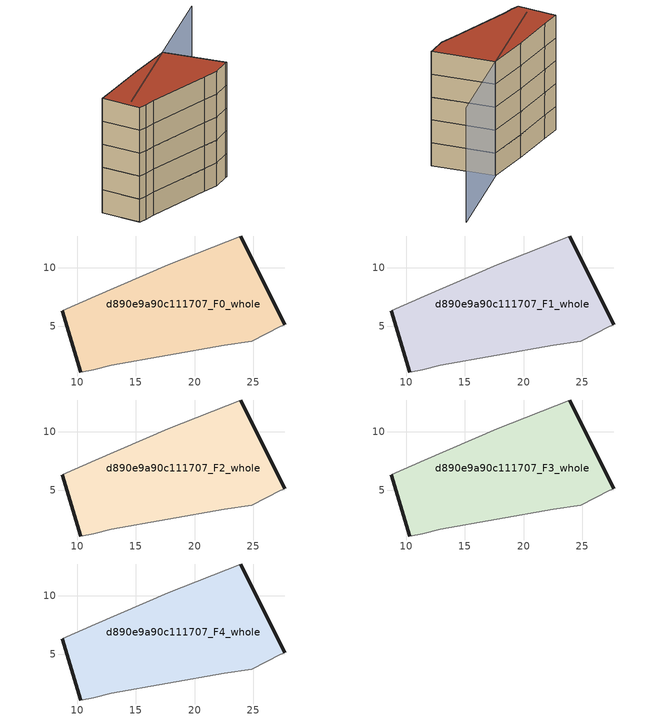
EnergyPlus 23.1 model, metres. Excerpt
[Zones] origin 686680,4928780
d890e9a90c111707_F0_whole
 floor ground (EU_floor_Construction): 24.86,3.75 27.35,5.01 27.69,5.14 23.91,12.69 17.74,10.23 11.55,7.57 8.72,6.31 10.29,1.11 11.42,1.3 12.91,1.7 22.53,3.39 z0
 wall outside (EU_wall_Construction): 10.29,1.11 8.72,6.31 / 23.91,12.69 27.69,5.14 z0:3
 wall adiabatic (EU_wall_Construction): 8.72,6.31 11.55,7.57 17.74,10.23 23.91,12.69 / 27.69,5.14 27.35,5.01 24.86,3.75 22.53,3.39 12.91,1.7 11.42,1.3 10.29,1.11 z0:3
d890e9a90c111707_F1_whole
 floor to d890e9a90c111707_F0_whole (EU_floor_Construction): 24.86,3.75 27.35,5.01 27.69,5.14 23.91,12.69 17.74,10.23 11.55,7.57 8.72,6.31 10.29,1.11 11.42,1.3 12.9,1.7 22.52,3.39 z3
 wall outside (EU_wall_Construction): 10.29,1.11 8.72,6.31 / 23.91,12.69 27.69,5.14 z3:6
 wall adiabatic (EU_wall_Construction): 8.72,6.31 11.55,7.57 17.74,10.23 23.91,12.69 / 27.69,5.14 27.35,5.01 24.86,3.75 22.53,3.39 12.91,1.7 11.42,1.3 10.29,1.11 z3:6
d890e9a90c111707_F2_whole
 floor to d890e9a90c111707_F1_whole (EU_floor_Construction): 24.86,3.75 27.35,5.01 27.69,5.14 23.91,12.69 17.74,10.23 11.55,7.57 8.72,6.31 10.29,1.11 11.42,1.3 12.9,1.7 22.52,3.39 z6
 wall outside (EU_wall_Construction): 10.29,1.11 8.72,6.31 / 23.91,12.69 27.69,5.14 z6:9
 wall adiabatic (EU_wall_Construction): 8.72,6.31 11.55,7.57 17.74,10.23 23.91,12.69 / 27.69,5.14 27.35,5.01 24.86,3.75 22.53,3.39 12.91,1.7 11.42,1.3 10.29,1.11 z6:9
d890e9a90c111707_F3_whole
 floor to d890e9a90c111707_F2_whole (EU_floor_Construction): 24.86,3.75 27.35,5.01 27.69,5.14 23.91,12.69 17.74,10.23 11.55,7.57 8.72,6.31 10.29,1.11 11.42,1.3 12.9,1.7 22.52,3.39 z9
 wall outside (EU_wall_Construction): 10.29,1.11 8.72,6.31 / 23.91,12.69 27.69,5.14 z9:12
 wall adiabatic (EU_wall_Construction): 8.72,6.31 11.55,7.57 17.74,10.23 23.91,12.69 / 27.69,5.14 27.35,5.01 24.86,3.75 22.53,3.39 12.91,1.7 11.42,1.3 10.29,1.11 z9:12
d890e9a90c111707_F4_whole
 floor to d890e9a90c111707_F3_whole (EU_floor_Construction): 24.86,3.75 27.35,5.01 27.69,5.14 23.91,12.69 17.74,10.23 11.55,7.57 8.72,6.31 10.29,1.11 11.42,1.3 12.9,1.7 22.52,3.39 z12
 wall outside (EU_wall_Construction): 10.29,1.11 8.72,6.31 / 23.91,12.69 27.69,5.14 z12:15
 wall adiabatic (EU_wall_Construction): 8.72,6.31 11.55,7.57 17.74,10.23 23.91,12.69 / 27.69,5.14 27.35,5.01 24.86,3.75 22.53,3.39 12.91,1.7 11.42,1.3 10.29,1.11 z12:15
 roof outside (EU_roof_Construction): 23.91,12.69 27.69,5.14 27.35,5.01 24.86,3.75 22.53,3.39 12.91,1.7 11.42,1.3 10.29,1.11 8.72,6.31 11.55,7.57 17.74,10.23 z15
shading: 36.16,21.46 10.85,3.34 z0:15
[Building]
EU S2 Campaign: North Axis=0; Terrain=City; Solar Distribution=FullExterior
[Site:Location]
Bologna: Latitude=44.5; Longitude=11.25; Time Zone=1; Elevation=37
[SizingPeriod:WeatherFileDays]
AnnualSizingPeriod: Begin Month=1; Begin Day of Month=1; End Month=12; End Day of Month=31; Day of Week for Start Day=Monday; Use Weather File Daylight Saving Period=No; Use Weather File Rain and Snow Indicators=No
[MATERIAL]
EU_InternalMass_Material: Roughness=MediumRough; Thickness=0.1; Conductivity=1; Density=1800; Specific Heat=900; Thermal Absorptance=0.9; Solar Absorptance=0.7; Visible Absorptance=0.7
[MATERIAL:NOMASS] Roughness=MediumRough; Thermal Absorptance=0.9; Solar Absorptance=0.7; Visible Absorptance=0.7
Name | Thermal Resistance
EU_wall_NoMass | 0.905828
EU_roof_NoMass | 0.37593
EU_floor_NoMass | 0.67114
[CONSTRUCTION]
EU_wall_Construction: EU_wall_NoMass
EU_roof_Construction: EU_roof_NoMass
EU_floor_Construction: EU_floor_NoMass
EU_InternalMass_Construction: EU_InternalMass_Material
[ZONE] Type=1; Multiplier=1; Ceiling Height=autocalculate; Volume=372.94; Floor Area=autocalculate; Part of Total Floor Area=Yes
d890e9a90c111707_F0_whole; d890e9a90c111707_F1_whole; d890e9a90c111707_F2_whole; d890e9a90c111707_F3_whole; d890e9a90c111707_F4_whole
[INTERNALMASS] Construction=EU_InternalMass_Construction; Surface Area=124.314
Name | Zone or ZoneList
d890e9a90c111707_F0_whole_EU_InternalMass | d890e9a90c111707_F0_whole
d890e9a90c111707_F1_whole_EU_InternalMass | d890e9a90c111707_F1_whole
d890e9a90c111707_F2_whole_EU_InternalMass | d890e9a90c111707_F2_whole
d890e9a90c111707_F3_whole_EU_InternalMass | d890e9a90c111707_F3_whole
d890e9a90c111707_F4_whole_EU_InternalMass | d890e9a90c111707_F4_whole
[OTHEREQUIPMENT] Fuel Type=Electricity; Design Level Calculation Method=Watts/Area; Power per Zone Floor Area=1; Fraction Latent=0; Fraction Radiant=0; Fraction Lost=0; Carbon Dioxide Generation Rate=0; EndUse Subcategory=EU_Step8_InternalGains
Name | Zone or ZoneList or Space or SpaceList | Schedule
EU_Step8_InternalGain_d890e9a90c111707_F0_whole_f000 | d890e9a90c111707_F0_whole | EU_Step8_GainSchedule_d890e9a90c111707_F0_whole_f000
EU_Step8_InternalGain_d890e9a90c111707_F1_whole_f000 | d890e9a90c111707_F1_whole | EU_Step8_GainSchedule_d890e9a90c111707_F1_whole_f000
EU_Step8_InternalGain_d890e9a90c111707_F2_whole_f000 | d890e9a90c111707_F2_whole | EU_Step8_GainSchedule_d890e9a90c111707_F2_whole_f000
EU_Step8_InternalGain_d890e9a90c111707_F3_whole_f000 | d890e9a90c111707_F3_whole | EU_Step8_GainSchedule_d890e9a90c111707_F3_whole_f000
EU_Step8_InternalGain_d890e9a90c111707_F4_whole_f000 | d890e9a90c111707_F4_whole | EU_Step8_GainSchedule_d890e9a90c111707_F4_whole_f000
[ZONEVENTILATION:DESIGNFLOWRATE] Schedule=EU_AlwaysOn; Design Flow Rate Calculation Method=AirChanges/Hour; Air Changes per Hour=0.73129; Ventilation Type=Natural; Fan Pressure Rise=0; Fan Total Efficiency=1; Constant Term Coefficient=1; Temperature Term Coefficient=0; Velocity Term Coefficient=0; Velocity Squared Term Coefficient=0; Minimum Indoor Temperature=-100; Maximum Indoor Temperature=100; Delta Temperature=-100; Minimum Outdoor Temperature=-100; Maximum Outdoor Temperature=100; Maximum Wind Speed=40
Name | Zone or ZoneList or Space or SpaceList
EU_ConstantAir_d890e9a90c111707_F0_whole | d890e9a90c111707_F0_whole
EU_ConstantAir_d890e9a90c111707_F1_whole | d890e9a90c111707_F1_whole
EU_ConstantAir_d890e9a90c111707_F2_whole | d890e9a90c111707_F2_whole
EU_ConstantAir_d890e9a90c111707_F3_whole | d890e9a90c111707_F3_whole
EU_ConstantAir_d890e9a90c111707_F4_whole | d890e9a90c111707_F4_whole
[HVACTEMPLATE:THERMOSTAT] Constant Heating Setpoint=20; Constant Cooling Setpoint=50
EU_HeatOnly_d890e9a90c111707_F0_whole; EU_HeatOnly_d890e9a90c111707_F1_whole; EU_HeatOnly_d890e9a90c111707_F2_whole; EU_HeatOnly_d890e9a90c111707_F3_whole; EU_HeatOnly_d890e9a90c111707_F4_whole
[HVACTEMPLATE:ZONE:IDEALLOADSAIRSYSTEM] System Availability Schedule=EU_AlwaysOn; Maximum Heating Supply Air Temperature=50; Minimum Cooling Supply Air Temperature=13; Maximum Heating Supply Air Humidity Ratio=0.0156; Minimum Cooling Supply Air Humidity Ratio=0.0077; Heating Limit=NoLimit; Cooling Limit=NoLimit; Heating Availability Schedule=EU_AlwaysOn; Cooling Availability Schedule=EU_CoolingOff; Dehumidification Control Type=ConstantSensibleHeatRatio; Cooling Sensible Heat Ratio=0.7; Dehumidification Setpoint=60; Humidification Control Type=None; Humidification Setpoint=30; Outdoor Air Method=None; Outdoor Air Flow Rate per Person=0.00944; Outdoor Air Flow Rate per Zone Floor Area=0; Outdoor Air Flow Rate per Zone=0; Demand Controlled Ventilation Type=None; Outdoor Air Economizer Type=NoEconomizer; Heat Recovery Type=None; Sensible Heat Recovery Effectiveness=0.7; Latent Heat Recovery Effectiveness=0.65
Name | Template Thermostat
d890e9a90c111707_F0_whole | EU_HeatOnly_d890e9a90c111707_F0_whole
d890e9a90c111707_F1_whole | EU_HeatOnly_d890e9a90c111707_F1_whole
d890e9a90c111707_F2_whole | EU_HeatOnly_d890e9a90c111707_F2_whole
d890e9a90c111707_F3_whole | EU_HeatOnly_d890e9a90c111707_F3_whole
d890e9a90c111707_F4_whole | EU_HeatOnly_d890e9a90c111707_F4_whole
[SIZING:ZONE] Zone Cooling Design Supply Air Temperature Input Method=SupplyAirTemperature; Zone Cooling Design Supply Air Temperature=13; Zone Heating Design Supply Air Temperature Input Method=SupplyAirTemperature; Zone Heating Design Supply Air Temperature=50; Zone Cooling Design Supply Air Humidity Ratio=0.008; Zone Heating Design Supply Air Humidity Ratio=0.008; Cooling Design Air Flow Method=DesignDay; Cooling Design Air Flow Rate=0; Cooling Minimum Air Flow per Zone Floor Area=0.000762; Cooling Minimum Air Flow=0; Cooling Minimum Air Flow Fraction=0.2; Heating Design Air Flow Method=DesignDay; Heating Design Air Flow Rate=0; Heating Maximum Air Flow per Zone Floor Area=0.002032; Heating Maximum Air Flow=0.141576; Heating Maximum Air Flow Fraction=0.3; Account for Dedicated Outdoor Air System=No; Dedicated Outdoor Air System Control Strategy=NeutralSupplyAir; Dedicated Outdoor Air Low Setpoint Temperature for Design=autosize; Dedicated Outdoor Air High Setpoint Temperature for Design=autosize; Zone Load Sizing Method=Sensible Load Only No Latent Load; Zone Latent Cooling Design Supply Air Humidity Ratio Input Method=HumidityRatioDifference; Zone Cooling Design Supply Air Humidity Ratio Difference=0.005; Zone Latent Heating Design Supply Air Humidity Ratio Input Method=HumidityRatioDifference; Zone Humidification Design Supply Air Humidity Ratio Difference=0.005
d890e9a90c111707_F0_whole; d890e9a90c111707_F1_whole; d890e9a90c111707_F2_whole; d890e9a90c111707_F3_whole; d890e9a90c111707_F4_whole
[SCHEDULE:CONSTANT]
Name | Hourly Value
EU_AlwaysOn | 1
EU_CoolingOff | 0
[SCHEDULE:FILE] Column Number=1; Rows to Skip at Top=0; Number of Hours of Data=8760; Column Separator=Comma; Interpolate to Timestep=No; Minutes per Item=60; Adjust Schedule for Daylight Savings=Yes
Name | File
EU_Step8_GainSchedule_d890e9a90c111707_F0_whole_f000 | ../../schedules/d890e9a90c111707/d890e9a90c111707_F0_whole_f000_gain.csv
EU_Step8_GainSchedule_d890e9a90c111707_F1_whole_f000 | ../../schedules/d890e9a90c111707/d890e9a90c111707_F1_whole_f000_gain.csv
EU_Step8_GainSchedule_d890e9a90c111707_F2_whole_f000 | ../../schedules/d890e9a90c111707/d890e9a90c111707_F2_whole_f000_gain.csv
EU_Step8_GainSchedule_d890e9a90c111707_F3_whole_f000 | ../../schedules/d890e9a90c111707/d890e9a90c111707_F3_whole_f000_gain.csv
EU_Step8_GainSchedule_d890e9a90c111707_F4_whole_f000 | ../../schedules/d890e9a90c111707/d890e9a90c111707_F4_whole_f000_gain.csv
